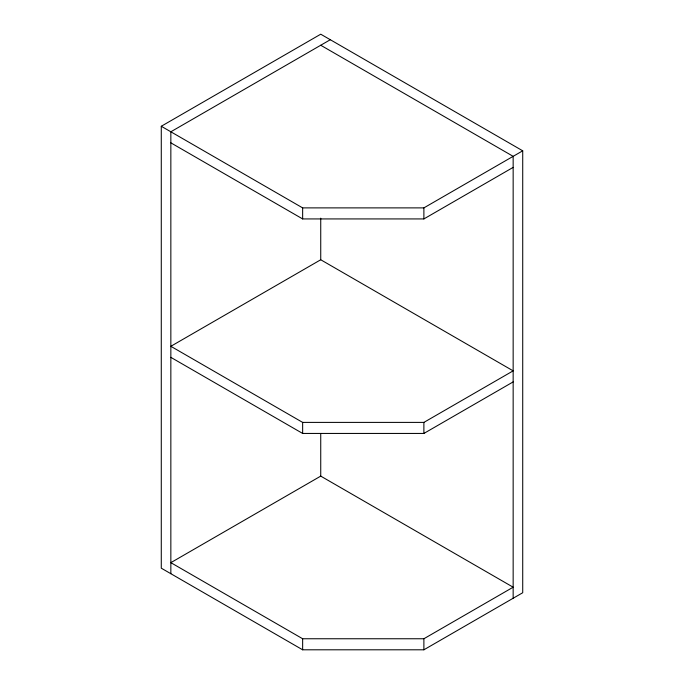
<?xml version="1.0" encoding="UTF-8"?>
<svg xmlns="http://www.w3.org/2000/svg" width="684" height="684" viewBox="0 0 684 684"><rect width="100%" height="100%" fill="white"/><g stroke="black" fill="none" stroke-linecap="round" stroke-linejoin="round"><path stroke-width="1.03" d="M161.279 126.266L320.736 34.2L522.721 150.813L522.721 592.729L423.883 649.8L302.644 649.8L161.279 568.182L161.279 126.266L302.644 207.885L423.883 207.885L522.721 150.813M330.304 39.723L170.846 131.79L170.846 573.705M320.736 259.758L170.846 346.301L302.644 422.396L423.883 422.396L513.154 370.856L320.736 259.758L320.736 218.17M170.846 142.836L302.644 218.931L423.883 218.931L513.154 167.383M170.846 357.347L302.644 433.442L423.883 433.442L513.154 381.903M423.883 638.753L513.154 587.205L320.736 476.115L170.846 562.658L302.644 638.753L423.883 638.753L423.883 649.8M320.736 45.247L513.154 156.337L513.154 598.261M423.883 207.885L423.883 218.931M423.883 422.396L423.883 433.442M320.736 433.793L320.736 476.491M302.644 207.885L302.644 218.931M302.644 422.396L302.644 433.442M302.644 638.753L302.644 649.8"/></g></svg>
